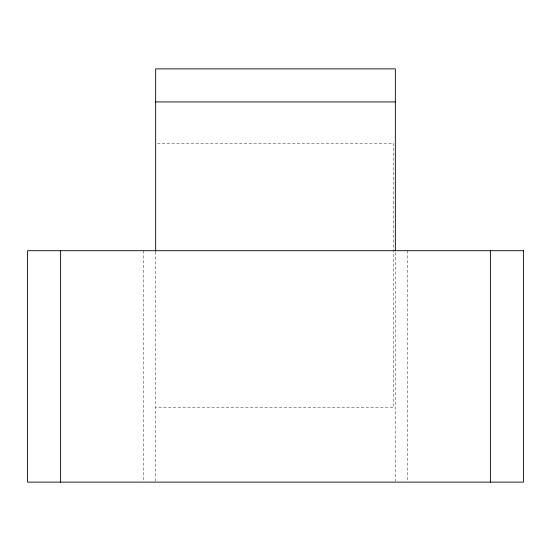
<?xml version="1.0" encoding="UTF-8"?>
<svg xmlns="http://www.w3.org/2000/svg" width="551" height="551" viewBox="0 0 551 551"><rect width="100%" height="100%" fill="white"/><g stroke="black" fill="none" stroke-linecap="round" stroke-linejoin="round"><path stroke-width="0.41" stroke-dasharray="2.75 2.07" d="M157.379 143.418L393.662 143.418L393.662 407.582L155.657 407.582M407.74 250.705L407.74 481.264M395.342 252.427L395.342 481.264M155.657 251.848L155.657 481.264M143.26 250.705L143.26 481.264"/><path stroke-width="0.83" d="M155.657 101.935L395.342 101.935M490.39 250.705L490.39 482.125M395.342 250.739L395.342 68.875L155.657 68.875L155.657 251.222M60.61 250.705L60.61 482.125M523.45 250.705L27.55 250.705L27.55 482.125L523.45 482.125L523.45 250.705"/></g></svg>
